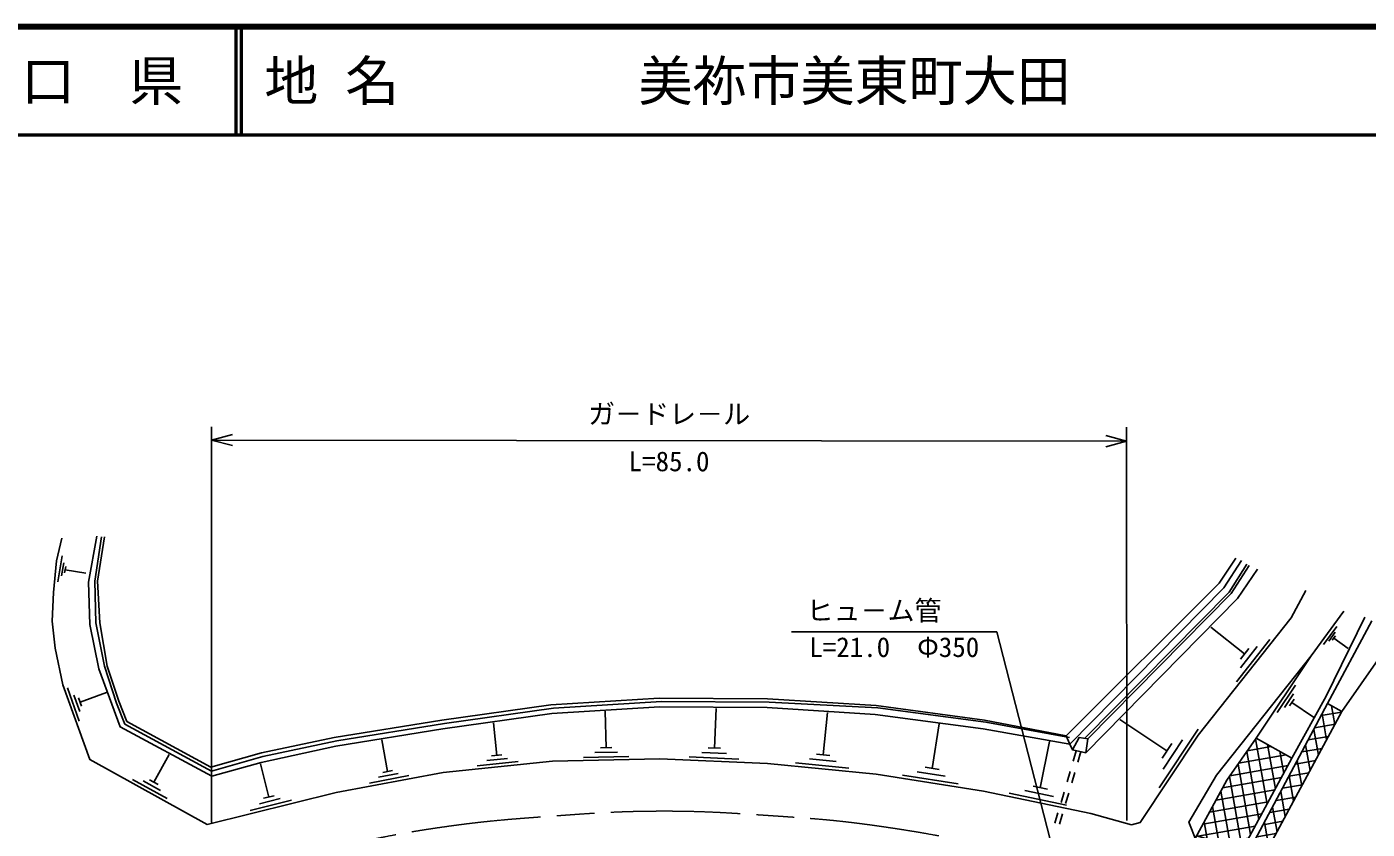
# Model space of a CAD drawing. Units: millimetres, scale not verified. Extents: x 40000 to 680000, y 20000 to 380000.
# Drawn here: x 348401 to 472464, y 305770 to 380000 of the extents above; entities that cross this region are included whole.
import ezdxf
from ezdxf.enums import TextEntityAlignment as Align

# ---------------------------------------------------------------- set-up
doc = ezdxf.new("R2010")
doc.units = ezdxf.units.MM
doc.header["$LTSCALE"] = 1000
doc.linetypes.add('CHAIN', pattern=[18.5, 12, -1.5, 3.5, -1.5])
for name, color, linetype, lineweight in [('M-BGD', 7, 'Continuous', 25), ('M-BMK', 2, 'CHAIN', 13), ('M-TTL', 2, 'Continuous', 140), ('M-TTL-LINE', 7, 'Continuous', 50)]:
    doc.layers.add(name, color=color, linetype=linetype, lineweight=lineweight)
doc.layers.add('M-TTL-TXT', color=7, linetype='Continuous')
doc.styles.add('@ＭＳ ゴシック', font='')
doc.styles.add('ＭＳ ゴシック', font='')
doc.styles.get('@ＭＳ ゴシック').set_extended_font_data('@MS Gothic')
doc.styles.get('ＭＳ ゴシック').set_extended_font_data('MS Gothic')

msp = doc.modelspace()

# ---------------------------------------------------------------- hatches: boundary and pattern name
at = {"layer": 'M-BGD'}
h = msp.add_hatch(dxfattribs=at)
h.set_pattern_fill('USER', color=256, style=0, pattern_type=2)
h.set_pattern_definition([(190, (248244090, 336821365), (173.64818, -984.80775), []), (280, (248244090, 336821365), (984.80775, 173.64818), [])])
h.paths.add_polyline_path([(461578, 303800), (462935, 303342), (470125, 316646), (468792, 317399)])
h = msp.add_hatch(dxfattribs=at)
h.set_pattern_fill('USER', color=256, style=0, pattern_type=2)
h.set_pattern_definition([(190, (248239700, 336820589), (173.64818, -984.80775), []), (280, (248239700, 336820589), (984.80775, 173.64818), [])])
h.paths.add_polyline_path([(459476, 310304), (456676, 305158), (460945, 303939), (465501, 312338), (462180, 314199)])

# ---------------------------------------------------------------- linework, layer by layer
for p, q in [((365502, 306399), (365499, 342978)), ((450206, 306573), (450199, 342969)), ((367432, 342289), (365499, 341774)), ((450200, 341657), (365499, 341774)), ((365499, 341774), (367431, 341254)), ((448267, 341142), (450200, 341657)), ((450200, 341657), (448269, 342178)), ((351266, 328653), (351678, 331053)), ((351609, 329212), (351815, 330412)), ((351901, 329471), (352003, 330071)), ((351952, 329771), (353872, 329442)), ((470125, 316646), (475976, 325051)), ((419192, 324030), (438192, 324030)), ((443117, 304816), (438192, 324030)), ((461123, 321990), (457999, 324470)), ((468430, 322860), (469651, 324534)), ((468792, 317399), (472890, 325034)), ((468902, 323156), (469513, 323993)), ((463455, 323323), (460354, 319417)), ((462289, 322656), (460739, 320704)), ((469222, 323243), (469528, 323662)), ((469375, 323453), (470714, 322475)), ((461511, 322478), (460736, 321502)), ((464137, 316576), (465824, 319087)), ((353262, 315778), (352166, 318835)), ((353294, 316652), (352746, 318180)), ((353462, 317143), (353188, 317908)), ((353325, 317526), (355771, 318402)), ((464810, 317035), (465653, 318290)), ((465272, 317180), (465693, 317808)), ((402013, 313304), (401942, 316676)), ((412039, 313275), (412193, 316950)), ((422118, 312635), (422506, 316570)), ((465483, 317494), (467491, 316145)), ((391899, 312590), (391587, 315616)), ((432190, 311390), (432846, 315506)), ((453933, 313031), (449582, 315911)), ((381800, 311114), (381253, 314039)), ((456821, 315031), (453221, 309592)), ((455377, 314031), (453577, 311311)), ((360153, 310118), (361567, 312679)), ((403075, 312905), (400968, 312861)), ((402540, 313315), (401486, 313293)), ((413168, 312768), (410872, 312864)), ((412613, 313251), (411465, 313299)), ((422733, 312574), (421503, 312696)), ((442201, 309609), (443074, 313867)), ((445541, 313033), (445258, 312074)), ((445967, 312943), (445684, 311983)), ((454383, 313711), (453483, 312351)), ((370801, 308747), (370044, 311816)), ((393868, 312029), (390086, 311639)), ((392884, 312310), (390992, 312115)), ((392372, 312639), (391426, 312542)), ((404138, 312506), (399923, 312417)), ((414297, 312261), (409704, 312453)), ((424480, 311409), (419561, 311894)), ((423299, 312022), (420840, 312265)), ((432833, 311288), (431547, 311493)), ((361400, 308594), (358199, 310362)), ((360777, 309356), (359176, 310240)), ((360553, 309897), (359753, 310339)), ((383764, 310724), (380108, 310041)), ((382782, 310919), (380954, 310577)), ((382257, 311199), (381343, 311028)), ((434598, 309951), (429453, 310772)), ((433394, 310670), (430821, 311081)), ((444975, 311115), (444692, 310156)), ((445401, 311024), (445118, 310065)), ((444643, 307999), (439321, 309091)), ((443422, 308804), (440761, 309350)), ((442866, 309473), (441535, 309746)), ((444409, 309197), (444126, 308237)), ((444835, 309106), (444552, 308147)), ((372909, 308453), (369072, 307506)), ((371855, 308600), (369937, 308126)), ((371281, 308865), (370321, 308628)), ((443843, 307278), (443560, 306319)), ((444269, 307188), (443986, 306229))]:
    msp.add_line(p, q, dxfattribs=at)
for points in [[(450662, 306181), (446899, 307229), (436944, 309273), (427013, 310857), (416970, 311848), (407006, 312266), (397068, 312057), (386947, 311014), (377035, 309162), (365089, 306214), (354220, 312216), (351742, 319128), (351027, 322506), (350762, 325002), (350865, 327658), (351152, 330601), (351656, 332688)], [(444942, 313636), (436915, 315065), (426938, 316395), (416926, 317017), (406962, 317086), (396996, 316470), (386922, 315068), (376994, 313443), (370093, 311933), (365520, 310664), (357048, 315227), (355059, 320620), (354225, 324715), (354120, 328628), (354868, 332871)], [(444918, 314242), (437180, 315663), (427166, 317001), (417122, 317514), (407134, 317584), (397141, 316966), (387047, 315561), (377104, 313934), (370250, 312500), (365492, 311141), (357488, 315496), (356697, 317431), (355584, 320841), (354795, 324869), (354693, 328709), (355299, 332806)], [(444615, 314419), (437036, 315868), (427017, 317204), (416954, 317828), (406939, 317898), (396915, 317279), (386800, 315870), (376842, 314241), (370133, 312841), (365420, 311508), (357653, 315743), (356914, 317601), (355843, 320843), (355145, 324849), (354958, 328703), (355585, 332809)], [(444615, 314419), (458775, 328527), (460298, 330854)], [(444942, 313636), (459203, 328095), (460828, 330615)], [(446331, 314177), (459681, 327712), (461339, 330285)], [(446615, 314143), (459859, 327570), (461530, 330162)], [(446430, 312844), (460459, 327115), (462326, 329816)], [(450662, 306181), (451462, 306390), (456811, 314471), (465420, 325316), (466788, 327866)], [(462180, 314199), (467283, 321798), (470313, 325949)], [(465501, 312338), (468669, 318072), (472243, 325375)], [(495560, 292816), (456661, 304637), (455948, 306428), (458532, 310778), (467283, 321798)], [(461278, 303234), (468792, 317399), (470125, 316646), (462651, 302817)], [(445193, 313107), (444912, 313708), (444615, 314419)], [(456548, 304921), (459476, 310304), (462180, 314199), (465501, 312338), (460945, 303939), (456676, 305158)]]:
    msp.add_lwpolyline(points, dxfattribs=at)
msp.add_lwpolyline([(446430, 312844), (445193, 313107), (445796, 314243), (446615, 314143)], close=True, dxfattribs=at)
at = {"layer": 'M-BMK'}
msp.add_open_spline([(559193, 279744), (554814, 279654), (553653, 279606), (550103, 279666), (547978, 279702), (546787, 279731), (544664, 279823), (541670, 279952), (539991, 280026), (537004, 280276), (533081, 280606), (530877, 280767), (526979, 281320), (523052, 281877), (520863, 282282), (516974, 283061), (513054, 283846), (510875, 284369), (506992, 285321), (503051, 286288), (500872, 286941), (496959, 288017), (494255, 288760), (492749, 289207), (490054, 289981), (484155, 291675), (480854, 292639), (474966, 294369), (469602, 295945), (466632, 296945), (461246, 298442), (458846, 299110), (457501, 299486), (455081, 300078), (448021, 301807), (444097, 302926), (436966, 304337), (433070, 305107), (430883, 305532), (426950, 306084), (423079, 306628), (420886, 306761), (416986, 307023), (413093, 307285), (410906, 307435), (407004, 307423), (403095, 307412), (400906, 307245), (397007, 306962), (393100, 306679), (390905, 306523), (387026, 305971), (383083, 305410), (380897, 304939), (377002, 304105), (373087, 303266), (370893, 302786), (367021, 301763), (365030, 301237), (363922, 300910), (361962, 300276), (359977, 299634), (358884, 299215), (356926, 298494), (353036, 297061), (350841, 296295), (347016, 294696), (343023, 293026), (340874, 291888), (336988, 289983), (333045, 288050), (330867, 286906), (326980, 284862), (323023, 282781), (320863, 281509), (316947, 279352), (305279, 272927), (298762, 269292), (287089, 262875), (281458, 259780), (278266, 258115), (272651, 254990), (266798, 251734), (264949, 250670), (257737, 246527)], degree=3, knots=[0, 0, 0, 0, 1, 1, 1, 2, 2, 2, 3, 3, 3, 4, 4, 4, 5, 5, 5, 6, 6, 6, 7, 7, 7, 8, 8, 8, 9, 9, 9, 10, 10, 10, 11, 11, 11, 12, 12, 12, 13, 13, 13, 14, 14, 14, 15, 15, 15, 16, 16, 16, 17, 17, 17, 18, 18, 18, 19, 19, 19, 20, 20, 20, 21, 21, 21, 22, 22, 22, 23, 23, 23, 24, 24, 24, 25, 25, 25, 26, 26, 26, 27, 27, 27, 28, 28, 28, 28], dxfattribs=at)
at = {"layer": 'M-TTL'}
msp.add_line((680000, 380000), (40000, 380000), dxfattribs=at)
at = {"layer": 'M-TTL-LINE'}
for p, q in [((367750, 380000), (367750, 370000)), ((368250, 380000), (368250, 370000)), ((40000, 370000), (680000, 370000))]:
    msp.add_line(p, q, dxfattribs=at)

# ---------------------------------------------------------------- texts
at = {"layer": 'M-BGD', "style": 'ＭＳ ゴシック'}
msp.add_text('ガ－ドレ－ル', height=1833, rotation=359.921, dxfattribs=at).set_placement((407851, 342716), align=Align.BOTTOM_CENTER)
at = {"layer": 'M-BGD', "style": '@ＭＳ ゴシック'}
msp.add_text('L=85.0', height=1833, rotation=359.921, dxfattribs=at).set_placement((407848, 340716), align=Align.TOP_CENTER)
at = {"layer": 'M-BGD', "style": 'ＭＳ ゴシック'}
msp.add_text('ヒュ－ム管', height=1833, dxfattribs=at).set_placement((420567, 324530), align=Align.BOTTOM_LEFT)
msp.add_text('L=21.0\u3000Φ350', height=1833, dxfattribs=at).set_placement((428692, 323530), align=Align.TOP_CENTER)
at = {"layer": 'M-TTL-TXT', "style": 'ＭＳ ゴシック'}
msp.add_text('山\u3000口\u3000県', height=3666, dxfattribs=at).set_placement((350375, 375000), align=Align.MIDDLE_CENTER)
for s, p in [('地 名', (370380, 375000)), ('美祢市美東町大田', (405024, 375000))]:
    msp.add_text(s, height=3666, dxfattribs=at).set_placement(p, align=Align.MIDDLE_LEFT)

doc.saveas('drawing.dxf')
